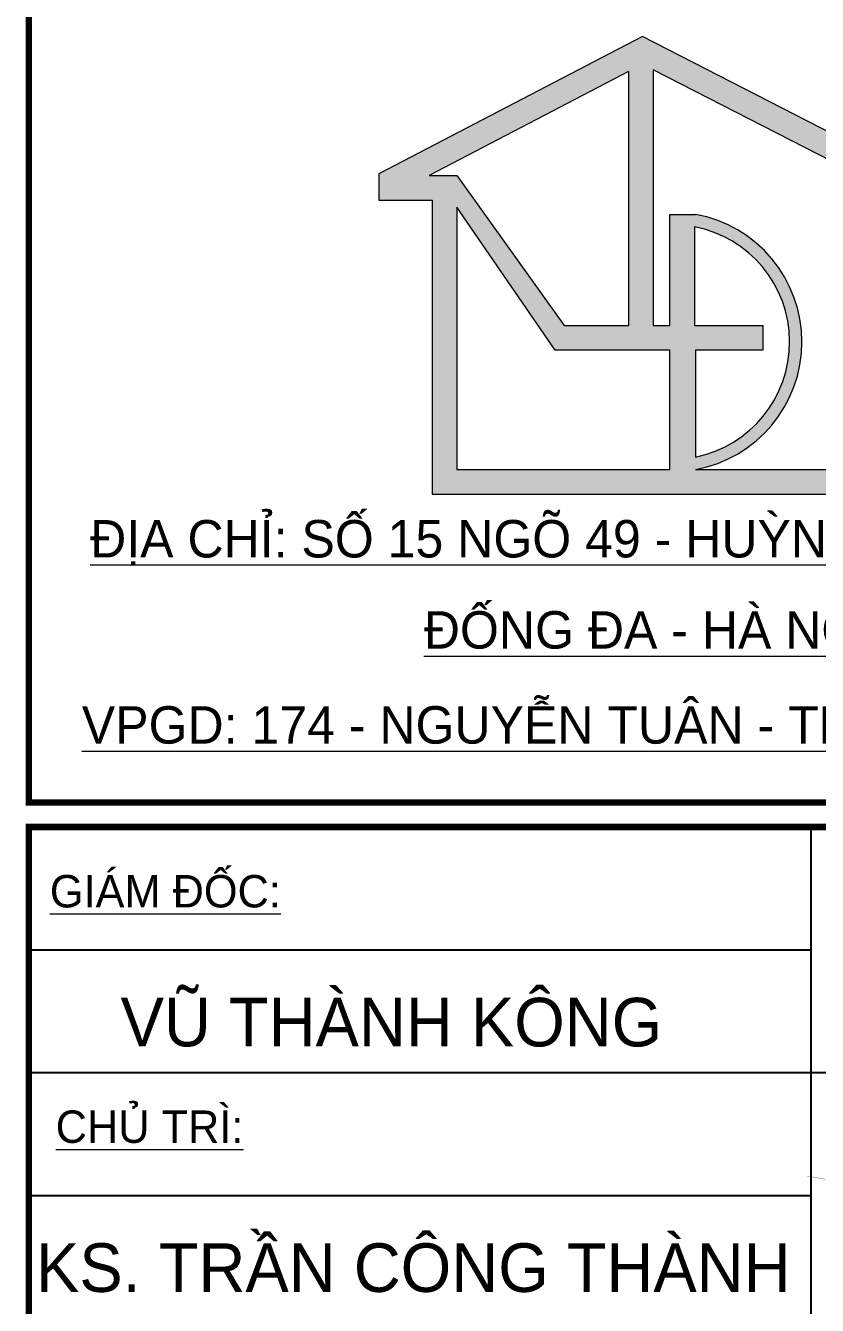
# Model space of a CAD drawing. Extents: x -2098986 to 943, y -1296280 to 73591.
# Drawn here: x -1533201 to -1529975, y -1277708 to -1272496 of the extents above; entities that cross this region are included whole.
import ezdxf
from ezdxf.enums import TextEntityAlignment as Align

# ---------------------------------------------------------------- set-up
doc = ezdxf.new("R2010")
doc.units = 0
doc.header["$LTSCALE"] = 150
doc.layers.get('0').update_dxf_attribs({"lineweight": 18})
for name, color, linetype, lineweight in [('05.Text', 253, 'Continuous', 18), ('09.Hatch', 250, 'Continuous', 5), ('11.Khung bo', 32, 'Continuous', 50), ('12.Khung', 36, 'Continuous', 25)]:
    doc.layers.add(name, color=color, linetype=linetype, lineweight=lineweight)
doc.styles.add('VnAvantH', font='')
doc.styles.get('VnAvantH').set_extended_font_data('.VnAvantH')

# ---------------------------------------------------------------- blocks, each defined once
blk = doc.blocks.new('100')
at = {"layer": '09.Hatch'}
h = blk.add_hatch(color=3, dxfattribs=at)
h.paths.add_polyline_path([(1897638.5, -927179.9), (1897638.5, -927286.8), (1897855.4, -927286.8), (1897855.4, -928484.2), (1898823.6, -928484.2), (1899573.6, -928484.2), (1899573.6, -927286.9), (1899800.7, -927286.9), (1899800.7, -927178.9), (1898712.6, -926620.5)])
h.paths.add_polyline_path([(1898756.1, -926755.6), (1899595.9, -927186.6), (1899473.2, -927186.6), (1899473.2, -928383.9), (1898928.6, -928383.9, 0.834181), (1898928.6, -927344.4), (1898823.6, -927344.4), (1898823.6, -927796.6), (1898756.1, -927796.6)], flags=16)
h.paths.add_polyline_path([(1898655.7, -927796.5), (1898393.2, -927796.5), (1897955.8, -927186.4), (1897843.2, -927186.4), (1898655.7, -926763.3)], flags=16)
h.paths.add_polyline_path([(1898928.6, -928332.8), (1898928.6, -927897.8), (1899202.3, -927897.8), (1899202.3, -927797.5), (1898924.2, -927797.5), (1898924.2, -927394.6, -0.822042)], flags=16)
h.paths.add_polyline_path([(1898357.1, -927897.8), (1898823.6, -927897.8), (1898823.6, -928383.9), (1897955.8, -928383.9), (1897955.8, -927315.8)], flags=16)
at = {"color": 1, "const_width": 1.07}
blk.add_lwpolyline([(1899383.4, -931260.9), (1899847, -931343.9)], dxfattribs=at)
at = {"layer": '05.Text'}
for p, q in [((1898712.6, -926620.5), (1897638.5, -927179.9)), ((1899800.7, -927178.9), (1898712.6, -926620.5)), ((1899800.7, -927178.9), (1898712.6, -926620.5)), ((1899800.7, -927178.9), (1898712.6, -926620.5)), ((1899595.9, -927186.6), (1898756.1, -926755.6)), ((1898756.1, -926755.6), (1898756.1, -927796.6)), ((1899595.9, -927186.6), (1898756.1, -926755.6)), ((1898756.1, -926755.6), (1898756.1, -927796.6)), ((1899595.9, -927186.6), (1898756.1, -926755.6)), ((1898756.1, -926755.6), (1898756.1, -927796.6)), ((1898655.7, -926763.3), (1897843.2, -927186.4)), ((1898655.7, -926763.3), (1897843.2, -927186.4)), ((1898655.7, -926763.3), (1897843.2, -927186.4)), ((1898655.7, -926763.3), (1898655.7, -927796.5)), ((1898655.7, -926763.3), (1898655.7, -927796.5)), ((1898655.7, -926763.3), (1898655.7, -927796.5)), ((1897638.5, -927179.9), (1897638.5, -927286.8)), ((1897843.2, -927186.4), (1897955.8, -927186.4)), ((1897955.8, -927186.4), (1897955.8, -927186.4)), ((1897955.8, -927186.4), (1898393.2, -927796.5)), ((1897638.5, -927286.8), (1897855.4, -927286.8)), ((1897855.4, -927286.8), (1897855.4, -928484.2)), ((1897955.8, -927315.8), (1897955.8, -928383.9)), ((1898357.1, -927897.8), (1897955.8, -927315.8)), ((1898823.6, -927796.6), (1898823.6, -927344.4)), ((1898823.6, -927796.6), (1898823.6, -927344.4)), ((1898823.6, -927344.4), (1898928.6, -927344.4)), ((1898924.2, -927394.6), (1898924.2, -927797.5)), ((1898393.2, -927796.5), (1898655.7, -927796.5)), ((1898756.1, -927796.6), (1898823.6, -927796.6)), ((1898924.2, -927797.5), (1899202.3, -927797.5)), ((1899202.3, -927797.5), (1899202.3, -927897.8)), ((1898823.6, -927897.8), (1898357.1, -927897.8)), ((1898823.6, -928383.9), (1898823.6, -927897.8)), ((1899202.3, -927897.8), (1898928.6, -927897.8)), ((1898928.6, -927897.8), (1898928.6, -928332.8)), ((1897955.8, -928383.9), (1898823.6, -928383.9)), ((1898928.6, -928383.9), (1899473.2, -928383.9)), ((1897855.4, -928484.2), (1898823.6, -928484.2)), ((1898823.6, -928484.2), (1899573.6, -928484.2))]:
    blk.add_line(p, q, dxfattribs=at)
for radius, start, end in [(528.3, 280.3316, 79.6684), (478.1, 281.4298, 79.1164), (478.1, 281.4298, 79.1164), (478.1, 281.4298, 79.1164)]:
    blk.add_arc((1898833.9, -927864.1), radius, start, end, dxfattribs=at)
at = {"layer": '11.Khung bo', "const_width": 26.7}
for points in [[(1896212.6, -929740), (1901212.6, -929740), (1901212.6, -924940), (1896212.6, -924940)], [(1896212.6, -929740), (1901212.6, -929740), (1901212.6, -924940), (1896212.6, -924940)], [(1896212.6, -929740), (1901212.6, -929740), (1901212.6, -924940), (1896212.6, -924940)], [(1896212.6, -936839.9), (1901212.6, -936839.9), (1901212.6, -929840), (1896212.6, -929840)], [(1896212.6, -936839.9), (1901212.6, -936839.9), (1901212.6, -929840), (1896212.6, -929840)], [(1896212.6, -936839.9), (1901212.6, -936839.9), (1901212.6, -929840), (1896212.6, -929840)]]:
    blk.add_lwpolyline(points, close=True, dxfattribs=at)
at = {"layer": '12.Khung'}
for p, q in [((1899398.9, -929840), (1899398.9, -936839.9)), ((1899398.9, -929840), (1899398.9, -936839.9)), ((1899398.9, -929840), (1899398.9, -936839.9)), ((1896212.6, -930340), (1899398.9, -930340)), ((1896212.6, -930340), (1899398.9, -930340)), ((1896212.6, -930340), (1899398.9, -930340)), ((1896212.6, -930839.9), (1901212.6, -930839.9)), ((1896212.6, -930839.9), (1901212.6, -930839.9)), ((1896212.6, -930839.9), (1901212.6, -930839.9)), ((1896212.6, -931339.9), (1899398.9, -931339.9)), ((1896212.6, -931339.9), (1899398.9, -931339.9)), ((1896212.6, -931339.9), (1899398.9, -931339.9))]:
    blk.add_line(p, q, dxfattribs=at)
at = {"layer": '05.Text', "style": 'VnAvantH'}
for s, p in [('%%U®Þa chØ: sè 15 ngâ 49 - huúnh thóc kh¸ng', (1898739.3, -928741.9)), ('%%U®èng ®a - hµ néi', (1898739.3, -929113.1)), ('%%Uvpgd: 174 - nguyÔn tu©n - thanh xu©n- hn', (1898739.3, -929500.1))]:
    blk.add_text(s, height=152.459, dxfattribs=at).set_placement(p, align=Align.CENTER)
for s, p in [('%%Ugi¸m ®èc:', (1896298.1, -930167.1)), ('%%Uchñ tr×:', (1896321.9, -931126.2))]:
    blk.add_text(s, height=131.999, dxfattribs=at).set_placement(p)
for s, p in [('vò thµnh k«ng', (1898793.1, -930733.3)), ('ks. trÇn c«ng thµnh', (1899316.2, -931733.2))]:
    blk.add_text(s, height=197.998, dxfattribs=at).set_placement(p, align=Align.RIGHT)

msp = doc.modelspace()

# ---------------------------------------------------------------- block references
at = {"layer": '05.Text', "xscale": 1.000009185772931, "yscale": 1.000009185772931, "zscale": 1.000009185772931}
msp.add_blockref('100', (-3429418, -345911.5), dxfattribs=at)

doc.saveas('drawing.dxf')
